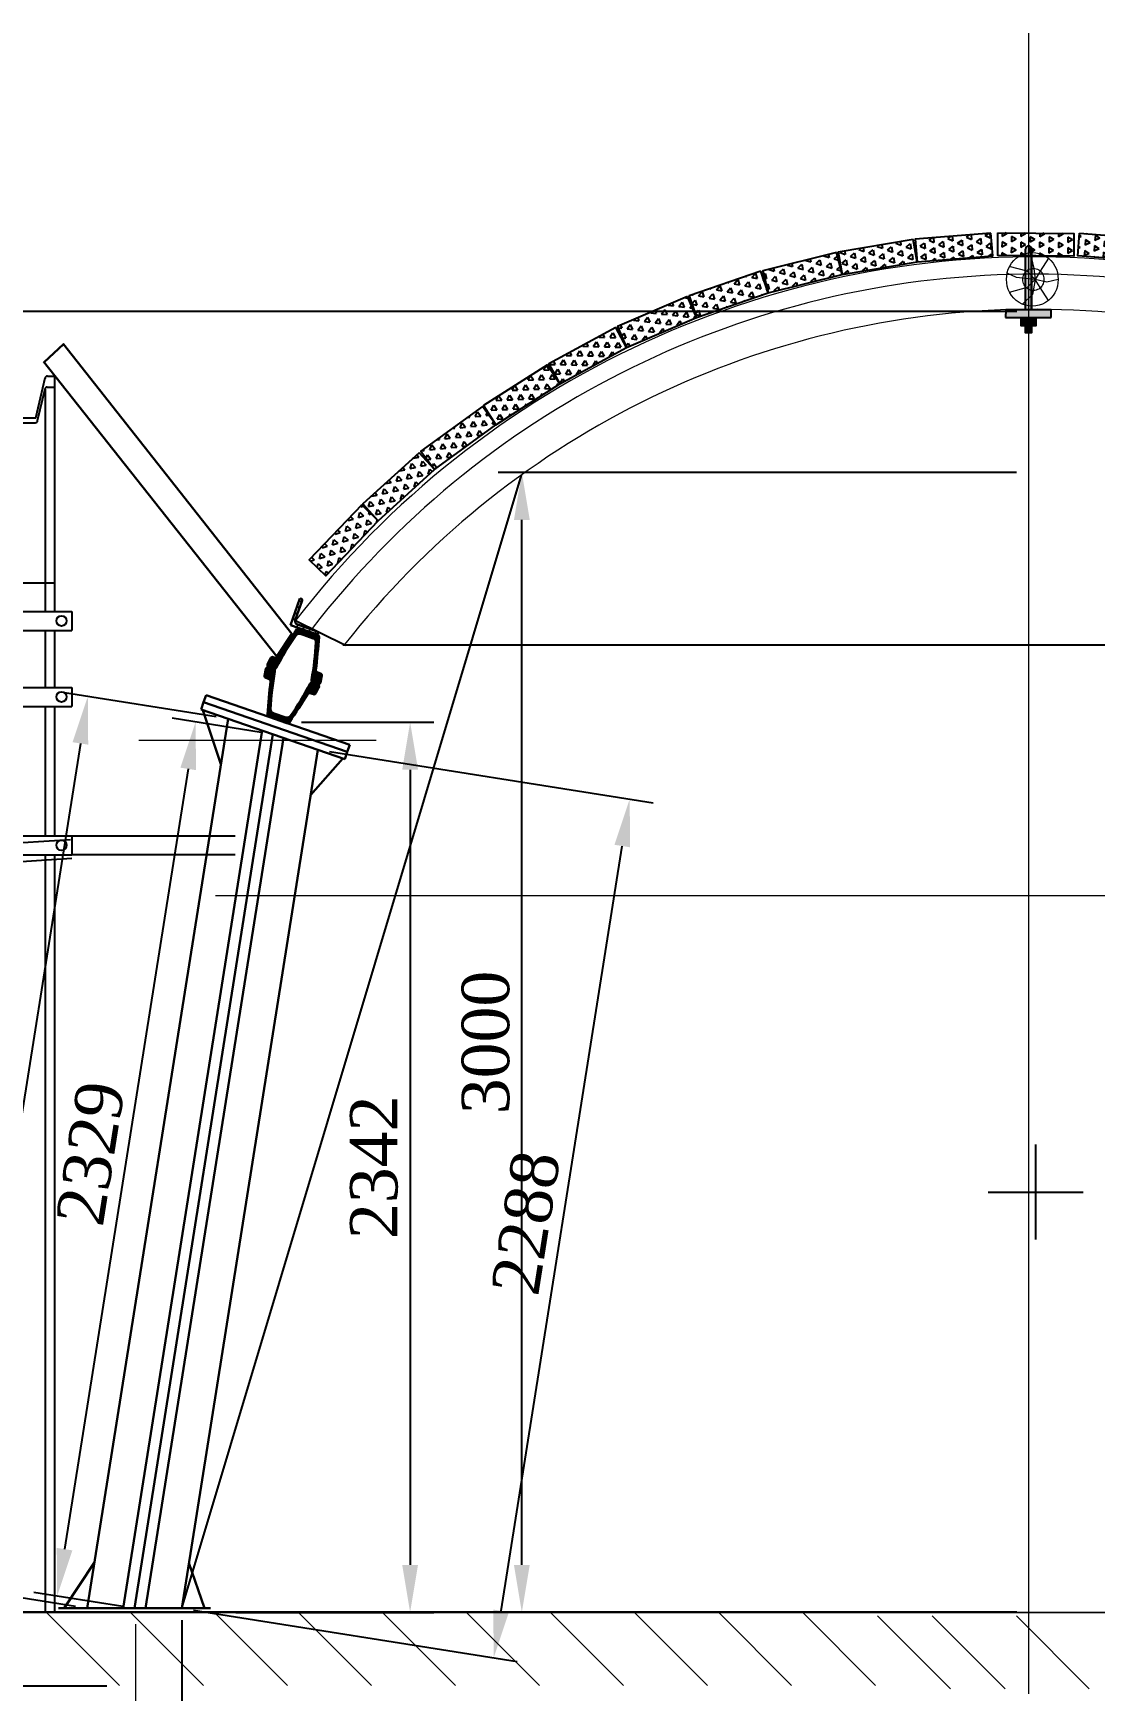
# Model space of a CAD drawing. Header units: millimetres. Extents: x -46762 to 217101, y -107409 to 31524.
# Drawn here: x 114805 to 117599, y 9713 to 14076 of the extents above; entities that cross this region are included whole.
import ezdxf

# ---------------------------------------------------------------- set-up
doc = ezdxf.new("R2010")
doc.units = ezdxf.units.MM
doc.styles.get("Standard").update_dxf_attribs({"font": 'TIMES.TTF'})
doc.dimstyles.new('ISO-25', dxfattribs={"dimscale": 50, "dimtxt": 2.5, "dimasz": 2.5, "dimexe": 1.25, "dimexo": 0.625, "dimtad": 1, "dimdec": 0, "dimtxsty": 'Standard', "dimcen": 2.5, "dimadec": 0, "dimazin": 0, "dimtfac": 1, "dimtdec": 0, "dimtmove": 0, "dimatfit": 3, "dimfxl": 1, "dimarcsym": 0})

# ---------------------------------------------------------------- blocks, each defined once
blk = doc.blocks.new('ск16')
h = blk.add_hatch(color=9)
edge = h.paths.add_edge_path()
edge.add_line((76510.91213818084, 28276.66980265561), (76510.91213818084, 28116.66980265561))
edge.add_line((76510.91213818084, 28116.66980265561), (76494.91213818084, 28116.66980265561))
edge.add_line((76494.91213818084, 28116.66980265561), (76494.91213818084, 28276.66980265561))
edge.add_arc((76502.91213818084, 28276.66980265561), 8, 0, 180, ccw=False)
for points in [[(76562.91213818084, 28116.66980265561), (76442.91213818084, 28116.66980265561), (76442.91213818084, 28096.66980265561), (76562.91213818084, 28096.66980265561)], [(76521.91213818084, 28096.66980265561), (76521.91213818084, 28074.66980265561), (76483.91213818084, 28074.66980265561), (76483.91213818084, 28096.66980265561)], [(76494.91213818084, 28074.66980265561), (76510.91213818084, 28074.66980265561), (76510.91213818084, 28056.66980265561), (76494.91213818084, 28056.66980265561)]]:
    blk.add_hatch(color=9).paths.add_polyline_path(points)
at = {"color": 7}
for p, q in [((76494.91213818084, 28116.66980265561), (76494.91213818084, 28276.66980265561)), ((76510.91213818084, 28116.66980265561), (76510.91213818084, 28276.66980265561)), ((76442.91213818084, 28116.66980265561), (76442.91213818084, 28096.66980265561)), ((76562.91213818084, 28116.66980265561), (76442.91213818084, 28116.66980265561)), ((76442.91213818084, 28096.66980265561), (76562.91213818084, 28096.66980265561)), ((76562.91213818084, 28096.66980265561), (76562.91213818084, 28116.66980265561)), ((76494.91213818084, 28074.66980265561), (76494.91213818084, 28056.66980265561)), ((76510.91213818084, 28074.66980265561), (76510.91213818084, 28056.66980265561))]:
    blk.add_line(p, q, dxfattribs=at)
for points in [[(76510.91213818084, 28276.66980265561), (76510.91213818084, 28116.66980265561), (76494.91213818084, 28116.66980265561), (76494.91213818084, 28276.66980265561)], [(76502.91213818084, 28096.66980265561), (76521.91213818084, 28096.66980265561), (76521.91213818084, 28074.66980265561), (76483.91213818084, 28074.66980265561), (76483.91213818084, 28096.66980265561), (76521.91213818084, 28096.66980265561)], [(76521.91213818084, 28096.66980265561), (76521.91213818084, 28074.66980265561), (76483.91213818084, 28074.66980265561), (76483.91213818084, 28096.66980265561), (76521.91213818084, 28096.66980265561)], [(76494.91213818084, 28074.66980265561), (76510.91213818084, 28074.66980265561), (76510.91213818084, 28056.66980265561), (76494.91213818084, 28056.66980265561), (76494.91213818084, 28074.66980265561)]]:
    blk.add_lwpolyline(points, dxfattribs=at)
blk.add_arc((76502.91213818084, 28276.66980265561), 8, 0, 180, dxfattribs=at)
blk = doc.blocks.new('затягон')
h = blk.add_hatch()
h.set_pattern_fill('TRIANG', scale=3, style=0)
h.set_pattern_definition([(59.99999999999999, (0, 0), (-14.28749487907025, 24.74667295657017), [14.2875, -14.2875]), (120, (0, 0), (-28.57499487907025, 2.956570175349782e-06), [14.2875, -14.2875]), (0, (-7.143750000000001, 12.37335), (14.2875, 24.74667), [14.2875, -14.2875])])
h.paths.add_polyline_path([(77132.18952894583, 10756.23562590411), (77132.18952894583, 10556.23562590411), (77192.18952894583, 10556.23562590411), (77192.18952894583, 10756.23562590411)])
at = {"color": 7}
blk.add_lwpolyline([(77132.18952894583, 10756.23562590411), (77132.18952894583, 10556.23562590411), (77192.18952894583, 10556.23562590411), (77192.18952894583, 10756.23562590411), (77132.18952894583, 10756.23562590411)], dxfattribs=at)
blk = doc.blocks.new('*D78')
at = {"color": 0, "lineweight": -2}
for p, q in [((115511.5978880743, 12262.45519977066), (115859.8792699451, 12262.45519977066)), ((115797.3792699451, 12137.45519977066), (115797.3792699451, 10044.96423283793)), ((115338.32967035, 9919.964232837927), (115859.8792699451, 9919.964232837927))]:
    blk.add_line(p, q, dxfattribs=at)
at = {"color": 0}
for points in [[(115776.5459366118, 12137.45519977066), (115818.2126032784, 12137.45519977066), (115797.3792699451, 12262.45519977066)], [(115776.5459366118, 10044.96423283793), (115818.2126032784, 10044.96423283793), (115797.3792699451, 9919.964232837927)]]:
    blk.add_solid(points, dxfattribs=at)
at = {"layer": 'Defpoints', "color": 0}
for p in [(115480.3478880743, 12262.45519977066), (115307.07967035, 9919.964232837927), (115797.3792699451, 9919.964232837927)]:
    blk.add_point(p, dxfattribs=at)
at = {"color": 0, "insert": (115702.5477991448, 11091.20971630431), "char_height": 125, "attachment_point": 5, "rotation": 90}
blk.add_mtext('2342', dxfattribs=at)
blk = doc.blocks.new('*D79')
at = {"color": 0, "lineweight": -2}
for p, q in [((117393.5298503283, 13343.26857184072), (114101.8998311087, 13343.26857184072)), ((114164.3998311087, 13218.26857184072), (114164.3998311087, 10045.59639874494)), ((117393.5298503283, 9920.596398744936), (114101.8998311087, 9920.596398744936))]:
    blk.add_line(p, q, dxfattribs=at)
at = {"color": 0}
for points in [[(114143.5664977754, 13218.26857184072), (114185.2331644421, 13218.26857184072), (114164.3998311087, 13343.26857184072)], [(114143.5664977754, 10045.59639874494), (114185.2331644421, 10045.59639874494), (114164.3998311087, 9920.596398744936)]]:
    blk.add_solid(points, dxfattribs=at)
at = {"layer": 'Defpoints', "color": 0}
for p in [(117424.7798503283, 13343.26857184072), (114164.3998311087, 9920.596398744936), (117424.7798503283, 9920.596398744936)]:
    blk.add_point(p, dxfattribs=at)
at = {"color": 0, "insert": (114069.5683603085, 11631.93248529284), "char_height": 125, "attachment_point": 5, "rotation": 90}
blk.add_mtext('3300', dxfattribs=at)
blk = doc.blocks.new('*D80')
at = {"color": 0, "lineweight": -2}
for p, q in [((113903.3825605979, 10045.45903231725), (113903.3825605979, 10476.01959468206)), ((114999.2770313537, 9920.459032317245), (113840.8825605979, 9920.459032317245)), ((113903.3825605979, 9725.812406228331), (113903.3825605979, 9920.459032317245)), ((114999.2770313537, 9725.812406228331), (113840.8825605979, 9725.812406228331)), ((113903.3825605979, 9600.812406228331), (113903.3825605979, 9475.812406228331))]:
    blk.add_line(p, q, dxfattribs=at)
at = {"color": 0}
for points in [[(113882.5492272646, 10045.45903231725), (113924.2158939312, 10045.45903231725), (113903.3825605979, 9920.459032317245)], [(113882.5492272646, 9600.812406228331), (113924.2158939312, 9600.812406228331), (113903.3825605979, 9725.812406228331)]]:
    blk.add_solid(points, dxfattribs=at)
at = {"layer": 'Defpoints', "color": 0}
for p in [(113903.3825605979, 9920.459032317245), (115030.5270313537, 9920.459032317245), (115030.5270313537, 9725.812406228331)]:
    blk.add_point(p, dxfattribs=at)
at = {"color": 0, "insert": (113808.3708446642, 10323.23931349967), "char_height": 125, "attachment_point": 5, "rotation": 90}
blk.add_mtext('195', dxfattribs=at)
blk = doc.blocks.new('Уголок 100')
at = {"lineweight": 15}
h = blk.add_hatch(dxfattribs=at)
h.set_pattern_fill('ANSI31', color=256, scale=5, style=0)
h.set_pattern_definition([(45, (31401.6934149545, 1330.280508283467), (-11.22532015133644, 11.22532015133644), [])])
h.paths.add_polyline_path([(0, -100), (6.000000000003638, -100, 0.4142135623731096), (10.00000000000364, -95.9999999999998), (10, -22.00000000000045, -0.4142135623731127), (22.00000000000004, -9.999999999999773), (95.99999999999636, -10, 0.4142135623725623), (99.99999999999636, -6.000000000007276), (100, 0), (0, 0)])
at = {"lineweight": 30}
for p, q in [((0, -100), (0, 0)), ((0, 0), (100, 0)), ((10.00000000000364, -96), (10, -22.00000000000045)), ((22, -9.999999999999773), (95.99999999999636, -10))]:
    blk.add_line(p, q, dxfattribs=at)
for points in [[(100, 0), (99.99999999999636, -6.000000000007276)], [(0, -100), (6.000000000003638, -100)]]:
    blk.add_lwpolyline(points, dxfattribs=at)
for centre, radius, start, end in [((22, -22.00000000000045), 12, 90, 180), ((95.99999999999636, -6.000000000008413), 4, 270, 359.9999999999609), ((6.000000000003638, -96), 4, 270, 0)]:
    blk.add_arc(centre, radius, start, end, dxfattribs=at)
blk = doc.blocks.new('11122')
for p, q in [((114545.8681064126, 18362.47513468355), (114545.8681064126, 18333.47513468355)), ((114545.8681064126, 18362.47513468355), (114564.8681064126, 18362.47513468355)), ((114545.8681064126, 18362.47513468355), (114545.8681064126, 18001.53842683796)), ((114545.8681064126, 18333.47513468355), (114565.8681064126, 18333.47513468355)), ((114595.3181064126, 18252.47513468356), (114570.7108815727, 18357.83967798765)), ((114570.8681064126, 18357.16646418291), (114570.8681064126, 18356.47513468356)), ((114570.8681064126, 18328.47513468356), (114570.8681064126, 18001.53842683797)), ((114590.8681064126, 18245.47513468357), (114570.8681064126, 18328.47513468356)), ((114645.9181064126, 18252.47513468356), (114670.5253312525, 18357.83967798765)), ((114650.3681064126, 18245.47513468357), (114670.3681064126, 18328.47513468356)), ((114670.3681064126, 18357.16646418322), (114670.3681064126, 18356.47513468356)), ((114670.3681064126, 18328.47513468356), (114670.3681064126, 18001.53842683797)), ((114675.3681064126, 18333.47513468355), (114695.3681064126, 18333.47513468355)), ((114676.3681064126, 18362.47513468355), (114695.3681064126, 18362.47513468355)), ((114695.3681064126, 18362.47513468355), (114695.3681064126, 18333.47513468355)), ((114695.3681064126, 18362.47513468355), (114695.3681064126, 18001.53842683796)), ((114595.3181064126, 18252.47513468356), (114645.9181064126, 18252.47513468356)), ((114596.8681064126, 18239.47513468355), (114644.3681064126, 18239.47513468355)), ((114545.8681064126, 18001.53842683796), (114545.8681064126, 17743.12318835683)), ((114570.8681064126, 18001.53842683797), (114570.8681064126, 17743.12318835683)), ((114670.3681064126, 18001.53842683797), (114670.3681064126, 17743.12318835683)), ((114695.3681064126, 18001.53842683796), (114695.3681064126, 17743.12318835683)), ((114545.8681064126, 17818.12318835683), (114695.3681064126, 17818.12318835683)), ((114545.8681064126, 17743.12318835683), (114500.3681064126, 17743.12318835683)), ((114500.3681064126, 17743.12318835683), (114500.3681064126, 17693.12318835684)), ((114545.8681064126, 17743.12318835683), (114695.3681064126, 17743.12318835683)), ((114695.3681064126, 17743.12318835683), (114740.8681064126, 17743.12318835683)), ((114740.8681064126, 17743.12318835683), (114740.8681064126, 17693.12318835683)), ((114500.3681064126, 17693.12318835683), (114740.8681064126, 17693.12318835683)), ((114545.8681064126, 17693.12318835684), (114545.8681064126, 17543.12318835683)), ((114545.8681064126, 17693.12318835683), (114545.8681064126, 17543.12318835683)), ((114570.8681064126, 17693.12318835683), (114570.8681064126, 17543.12318835684)), ((114570.8681064126, 17693.12318835683), (114570.8681064126, 17543.12318835683)), ((114670.3681064126, 17693.12318835683), (114670.3681064126, 17543.12318835684)), ((114670.3681064126, 17693.12318835683), (114670.3681064126, 17543.12318835683)), ((114695.3681064126, 17693.12318835684), (114695.3681064126, 17543.12318835683)), ((114695.3681064126, 17693.12318835683), (114695.3681064126, 17543.12318835683)), ((114500.3681064126, 17543.12318835683), (114740.8681064126, 17543.12318835683)), ((114500.3681064126, 17543.12318835683), (114500.3681064126, 17493.12318835683)), ((114740.8681064126, 17543.12318835684), (114740.8681064126, 17493.12318835683)), ((114500.3681064126, 17493.12318835683), (114740.8681064126, 17493.12318835683)), ((114545.8681064126, 17493.12318835683), (114545.8681064126, 17201.53842683797)), ((114570.8681064126, 17493.12318835683), (114570.8681064126, 17201.53842683795)), ((114670.3681064126, 17493.12318835683), (114670.3681064126, 17201.53842683795)), ((114695.3681064126, 17493.12318835683), (114695.3681064126, 17201.53842683797)), ((114545.8681064126, 17201.53842683797), (114545.8681064126, 17152.67998761581)), ((114570.8681064126, 17201.53842683795), (114570.8681064126, 17152.67998761581)), ((114670.3681064126, 17201.53842683795), (114670.3681064126, 17152.67998761581)), ((114695.3681064126, 17201.53842683797), (114695.3681064126, 17152.67998761581)), ((114500.3681064126, 17152.67998761581), (114500.3681064126, 17102.67998761582)), ((114545.8681064126, 17152.67998761581), (114500.3681064126, 17152.67998761581)), ((114545.8681064126, 17152.67998761581), (114695.3681064126, 17152.67998761581)), ((114695.3681064126, 17152.67998761581), (114740.8681064126, 17152.67998761581)), ((114740.8681064126, 17152.67998761581), (114740.8681064126, 17102.67998761581)), ((114740.8681064126, 17152.67998761581), (115170.3681064126, 17152.67998761581)), ((114500.3681064126, 17102.67998761581), (114740.8681064126, 17102.67998761581)), ((114545.8681064126, 17102.67998761581), (114545.8681064126, 15109.64287879228)), ((114570.8681064126, 17102.67998761581), (114570.8681064126, 15109.64287879228)), ((114670.3681064126, 17102.67998761581), (114670.3681064126, 15109.64287879228)), ((114695.3681064126, 17102.67998761581), (114695.3681064126, 15109.64287879228)), ((115170.3681064126, 17102.67998761581), (114740.8681064126, 17102.67998761581)), ((114545.8681064126, 15109.64287879228), (114695.3681064126, 15109.64287879228))]:
    blk.add_line(p, q)
for centre in [(114527.8681064126, 17718.12318835683), (114713.3681064126, 17718.12318835683), (114527.8681064126, 17518.12318835682), (114713.3681064126, 17518.12318835683), (114527.8681064126, 17127.67998761581), (114713.3681064126, 17127.67998761581)]:
    blk.add_circle(centre, 13.5)
for centre, radius, start, end in [((114564.8681064126, 18356.47513468356), 6, 0, 90), ((114565.8681064126, 18328.47513468356), 5, 0, 90), ((114676.3681064126, 18356.47513468356), 6, 90, 180), ((114675.3681064126, 18328.47513468356), 5, 90, 180), ((114596.8681064126, 18245.47513468357), 6, 180, 270), ((114644.3681064126, 18245.47513468357), 6, 270, 0)]:
    blk.add_arc(centre, radius, start, end)
blk = doc.blocks.new('*D92')
at = {"color": 0, "lineweight": -2}
for p, q in [((114723.2841498253, 9885.758834593624), (114934.2966232662, 9041.916422013826)), ((108970.0809427414, 7614.920343759884), (114797.8685804999, 9072.225482490318)), ((108652.9643952596, 8367.80575841256), (108863.9768687004, 7523.963345832766))]:
    blk.add_line(p, q, dxfattribs=at)
at = {"color": 0}
for points in [[(114792.8145857124, 9092.43649222425), (114802.9225752875, 9052.014472756382), (114919.1346389035, 9102.54945121563)], [(108965.0269479538, 7635.131353493816), (108975.1349375289, 7594.709334025949), (108848.8148843378, 7584.596375034569)]]:
    blk.add_solid(points, dxfattribs=at)
at = {"layer": 'Defpoints', "color": 0}
for p in [(114715.703157644, 9916.075349194525), (114919.1346389035, 9102.54945121563), (108645.3834030783, 8398.122273013461)]:
    blk.add_point(p, dxfattribs=at)
at = {"color": 0, "insert": (111856.0611876696, 8455.19976248833), "char_height": 125, "attachment_point": 5, "rotation": 14.039558172193116}
blk.add_mtext('АП-11,2 (10 м)', dxfattribs=at)
blk = doc.blocks.new('*D111')
at = {"color": 0, "lineweight": -2}
for p, q in [((115196.4111155468, 9899.346068104936), (115196.4111155468, 9356.215354301094)), ((119809.7404695947, 9888.469746548304), (119809.7404695947, 9356.215354301094)), ((115321.4111155468, 9418.715354301094), (119684.7404695947, 9418.715354301094))]:
    blk.add_line(p, q, dxfattribs=at)
at = {"color": 0}
for points in [[(115321.4111155468, 9439.548687634428), (115321.4111155468, 9397.88202096776), (115196.4111155468, 9418.715354301094)], [(119684.7404695947, 9439.548687634428), (119684.7404695947, 9397.88202096776), (119809.7404695947, 9418.715354301094)]]:
    blk.add_solid(points, dxfattribs=at)
at = {"layer": 'Defpoints', "color": 0}
for p in [(115196.4111155468, 9930.596068104936), (119809.7404695947, 9919.719746548304), (119809.7404695947, 9418.715354301094)]:
    blk.add_point(p, dxfattribs=at)
at = {"color": 0, "insert": (117503.0757925707, 9513.546825101383), "char_height": 125, "attachment_point": 5}
blk.add_mtext('4613', dxfattribs=at)
blk = doc.blocks.new('*D112')
at = {"color": 0, "lineweight": -2}
for p, q in [((117393.0227083894, 12919.7197465483), (116028.8527070656, 12919.7197465483)), ((116091.3527070656, 10044.7197465483), (116091.3527070656, 12794.7197465483)), ((117393.0227083894, 9919.719746548304), (116028.8527070656, 9919.719746548304))]:
    blk.add_line(p, q, dxfattribs=at)
at = {"color": 0}
for points in [[(116070.5193737323, 12794.7197465483), (116112.1860403989, 12794.7197465483), (116091.3527070656, 12919.7197465483)], [(116070.5193737323, 10044.7197465483), (116112.1860403989, 10044.7197465483), (116091.3527070656, 9919.719746548304)]]:
    blk.add_solid(points, dxfattribs=at)
at = {"layer": 'Defpoints', "color": 0}
for p in [(116091.3527070656, 12919.7197465483), (117424.2727083894, 12919.7197465483), (117424.2727083894, 9919.719746548304)]:
    blk.add_point(p, dxfattribs=at)
at = {"color": 0, "insert": (115996.5212362653, 11419.71974654832), "char_height": 125, "attachment_point": 5, "rotation": 90}
blk.add_mtext('3000', dxfattribs=at)
blk = doc.blocks.new('*D115')
at = {"color": 0, "lineweight": -2}
for p, q in [((115405.3432531902, 12235.77757803251), (115171.1621433074, 12272.86822205584)), ((115213.3383564646, 12139.63002541644), (114888.1163639658, 10086.25917767016)), ((115041.0126444313, 9935.484645137447), (114806.8315345486, 9972.57528916078))]:
    blk.add_line(p, q, dxfattribs=at)
at = {"color": 0}
for points in [[(115192.7615160356, 12142.88907677144), (115233.9151968937, 12136.37097406144), (115232.8926645946, 12263.09106799083)], [(114867.5395235367, 10089.51822902517), (114908.6932043948, 10083.00012631516), (114868.5620558358, 9962.79813509577)]]:
    blk.add_solid(points, dxfattribs=at)
at = {"layer": 'Defpoints', "color": 0}
for p in [(115436.2085138338, 12230.889001), (114868.5620558358, 9962.79813509577), (115071.8779050749, 9930.596068104944)]:
    blk.add_point(p, dxfattribs=at)
at = {"color": 0, "insert": (114956.8853961676, 11127.80770849793), "char_height": 125, "attachment_point": 5, "rotation": 81.00000000000489}
blk.add_mtext('2329', dxfattribs=at)
blk = doc.blocks.new('*D116')
at = {"color": 0, "lineweight": -2}
for p, q in [((115287.2671574477, 12276.54619593644), (114887.4760902675, 12339.86688035847)), ((114929.6523034247, 12206.62868371907), (114597.9731961964, 10112.48921806887)), ((114916.4794339594, 9935.484645137443), (114516.6883667792, 9998.80532955948))]:
    blk.add_line(p, q, dxfattribs=at)
at = {"color": 0}
for points in [[(114909.0754629956, 12209.88773507408), (114950.2291438538, 12203.36963236407), (114949.2066115547, 12330.08972629347)], [(114577.3963557674, 10115.74826942387), (114618.5500366255, 10109.23016671387), (114578.4188880664, 9989.028175494474)]]:
    blk.add_solid(points, dxfattribs=at)
at = {"layer": 'Defpoints', "color": 0}
for p in [(115318.1324180913, 12271.65761890393), (114578.4188880664, 9989.028175494474), (114947.344694603, 9930.59606810494)]:
    blk.add_point(p, dxfattribs=at)
at = {"color": 0, "insert": (114669.9707857629, 11174.42205784859), "char_height": 125, "attachment_point": 5, "rotation": 81.00000000000718}
blk.add_mtext('2370', dxfattribs=at)
blk = doc.blocks.new('*D117')
at = {"color": 0, "lineweight": -2}
for p, q in [((115585.1498702201, 12185.23180606346), (116436.8939612945, 12050.32879489881)), ((116036.8442541076, 9924.042676547197), (116355.6091318773, 11936.64490638944)), ((115227.2763761904, 9925.70749107243), (116079.0204672647, 9790.804479907787))]:
    blk.add_line(p, q, dxfattribs=at)
at = {"color": 0}
for points in [[(116335.0322914482, 11939.90395774445), (116376.1859723063, 11933.38585503444), (116375.1634400073, 12060.10594896383)], [(116016.2674136785, 9927.301727902202), (116057.4210945366, 9920.78362519219), (116017.2899459775, 9800.581633972808)]]:
    blk.add_solid(points, dxfattribs=at)
at = {"layer": 'Defpoints', "color": 0}
for p in [(115554.2846095765, 12190.12038309597), (116375.1634400073, 12060.10594896383), (115196.4111155468, 9930.59606810494)]:
    blk.add_point(p, dxfattribs=at)
at = {"color": 0, "insert": (116102.5627549615, 10945.17870187195), "char_height": 125, "attachment_point": 5, "rotation": 80.99999999999339}
blk.add_mtext('2288', dxfattribs=at)

msp = doc.modelspace()

# ---------------------------------------------------------------- linework, layer by layer
at = {"color": 7, "lineweight": 9}
for p, q in [((117424.2727083894, 14075.8935208182), (117424.2727083894, 9705.414938144771)), ((119692.699630047, 11805.5593243046), (115285.3625254486, 11805.5593243046))]:
    msp.add_line(p, q, dxfattribs=at)
at = {"color": 7, "linetype": 'ByBlock', "lineweight": 9}
for p, q in [((117428.6909205339, 13497.94652050425), (117438.9293063907, 13456.85403875491)), ((117476.8090733806, 13483.65831576606), (117455.3292196006, 13449.29054971811)), ((117392.7884114651, 13432.64747275802), (117368.4238110949, 13444.59300256745)), ((117420.9614535526, 13449.29054971811), (117373.7057752367, 13462.1784619861)), ((117442.4413073326, 13427.81069593813), (117420.9614535526, 13449.29054971811)), ((117438.9293063907, 13456.85403875491), (117442.4362078757, 13427.81579539501)), ((117455.3292196006, 13449.29054971811), (117442.4413073326, 13427.81069593813)), ((117420.9643566998, 13406.33813831724), (117373.7104209998, 13393.44383815846)), ((117442.4443673377, 13427.81579594653), (117392.7884114651, 13432.64747275802)), ((117442.4413066432, 13427.82089554123), (117420.9643566998, 13406.33813831724)), ((117442.4362078757, 13427.81579539501), (117435.1750152459, 13387.9073701617)), ((117455.3321224337, 13406.34278414167), (117442.4413066432, 13427.82089554123)), ((117472.7174443139, 13420.55554579697), (117442.4443673377, 13427.81579594653)), ((117476.8166218418, 13371.977922048), (117455.3321224337, 13406.34278414167)), ((117502.3518785533, 13427.81984508634), (117472.7174443139, 13420.55554579697)), ((117435.1750152459, 13387.9073701617), (117408.9592397311, 13362.48928775866)), ((120432.8217195947, 9919.719746548304), (114721.7120351136, 9919.719746548304)), ((114775.2439695947, 9919.719746548304), (120108.8194695947, 9919.719746548304)), ((115032.2133931495, 9727.81072154874), (114840.3043681493, 9919.719746548304)), ((115120.8251956119, 9919.719746548304), (114971.2856956119, 9919.719746548304)), ((115253.3447554985, 9727.81072154874), (115061.4357304983, 9919.719746548304)), ((117442.0317195947, 9919.719746548304), (115074.3229695947, 9919.719746548304)), ((115474.4761178476, 9727.81072154874), (115282.5670928473, 9919.719746548304)), ((115695.6074801966, 9727.81072154874), (115503.6984551963, 9919.719746548304)), ((115916.7388425456, 9727.81072154874), (115724.8298175453, 9919.719746548304)), ((116137.8702048946, 9727.81072154874), (115945.9611798943, 9919.719746548304)), ((116359.0015672436, 9727.81072154874), (116167.0925422433, 9919.719746548304)), ((116580.1329295926, 9727.81072154874), (116388.2239045923, 9919.719746548304)), ((116801.2642919416, 9727.81072154874), (116609.3552669413, 9919.719746548304)), ((117022.3956542906, 9727.81072154874), (116830.4866292903, 9919.719746548304)), ((117218.9410625064, 9718.762532698667), (117027.0320375061, 9910.671557698239)), ((117363.4574948692, 9718.762532698667), (117171.5484698689, 9910.671557698239)), ((117584.5888572182, 9718.762532698667), (117392.6798322179, 9910.671557698239)), ((117442.0317195947, 9919.719746548304), (119809.7404695947, 9919.719746548304)), ((115074.3229695947, 9888.565684048299), (115074.3229695947, 9365.086625824057))]:
    msp.add_line(p, q, dxfattribs=at)
at = {"color": 7}
for p, q in [((115196.4111155468, 9930.596068104938), (116090.2312068063, 12912.99074499237)), ((115495.6749917638, 12530.24883690068), (115627.068251031, 12465.43559742856)), ((115620.6798671929, 12466.3530522818), (120542.8362466632, 12466.3530522818)), ((115471.9733090728, 12260.85751169612), (115449.5259600012, 12268.60799998507)), ((117443.4772886732, 10901.08222741073), (117443.4772886732, 11151.08222741073)), ((117318.4772886732, 11026.08222741073), (117568.4772886732, 11026.08222741073))]:
    msp.add_line(p, q, dxfattribs=at)
at = {"color": 7, "lineweight": 0}
for p, q in [((115473.2537669614, 12467.57961455103), (115488.874819894, 12478.90879681243)), ((115475.5967771763, 12471.23993811249), (115491.5412281302, 12482.80366507084)), ((115477.9613698782, 12474.91591439157), (115494.2821361441, 12486.75256435811)), ((115480.3479194312, 12478.60781489603), (115497.1018152276, 12490.75859243221)), ((115482.7568114893, 12482.31591932178), (115515.6754150278, 12506.19016524406)), ((115485.1884434807, 12486.04051590396), (115513.8435536441, 12506.82265953806)), ((115487.6432251188, 12489.78190178767), (115512.0116922603, 12507.45515383206)), ((115490.1215789428, 12493.54038341971), (115510.1798308765, 12508.08764812603)), ((115492.6239408881, 12497.31627696269), (115508.3479694927, 12508.72014242002)), ((115495.1507608909, 12501.10990873322), (115506.516108109, 12509.35263671402)), ((115497.702503528, 12504.92161566594), (115504.4355738615, 12509.80478079671)), ((115502.9948371276, 12495.0325117041), (115517.5072764116, 12505.55767095009)), ((115506.1258774219, 12495.34224804795), (115519.3391377954, 12504.92517665613)), ((115508.31116285, 12494.96607485031), (115521.1709991791, 12504.2926823621)), ((115510.1558182082, 12494.34285939743), (115523.0028605629, 12503.66018806813)), ((115511.987679592, 12493.71036510349), (115524.8347219466, 12503.02769377413)), ((115513.8195409758, 12493.07787080949), (115526.6665833304, 12502.39519948017)), ((115515.6514023596, 12492.4453765155), (115528.4984447142, 12501.7627051862)), ((115517.4832637433, 12491.81288222153), (115530.3303060979, 12501.1302108922)), ((115519.3151251271, 12491.18038792753), (115532.1621674817, 12500.49771659823)), ((115521.1469865109, 12490.54789363353), (115533.9940288655, 12499.86522230424)), ((115522.9788478946, 12489.91539933956), (115535.8258902492, 12499.23272801027)), ((115524.8107092783, 12489.28290504557), (115537.657751633, 12498.60023371627)), ((115526.6425706621, 12488.65041075157), (115539.4896130168, 12497.96773942227)), ((115528.4744320459, 12488.01791645763), (115541.3214744005, 12497.3352451283)), ((115530.3062934296, 12487.3854221636), (115543.1533357843, 12496.70275083434)), ((115532.1381548134, 12486.75292786964), (115544.985197168, 12496.07025654031)), ((115533.9700161971, 12486.12043357564), (115546.8170585518, 12495.43776224634)), ((115535.8018775809, 12485.48793928167), (115548.6489199356, 12494.80526795234)), ((115537.6337389648, 12484.8554449877), (115550.4807813194, 12494.17277365841)), ((115539.4656003484, 12484.22295069368), (115552.3126427031, 12493.54027936441)), ((115541.2974617323, 12483.59045639974), (115554.1253186516, 12492.8938708167)), ((115543.1107073798, 12482.9444610268), (115555.5811617935, 12491.9886689649)), ((115544.6806234933, 12482.1219906971), (115556.6553840818, 12490.80669625629)), ((115545.9948849145, 12481.11410657892), (115557.383117697, 12489.37343233529)), ((115547.0898264095, 12479.94716049296), (115557.7122473483, 12487.65108054191)), ((115547.9787858366, 12478.63082573271), (115557.603175058, 12485.61092240831)), ((115548.6583484159, 12477.16262572592), (115557.4502710972, 12483.5389753174)), ((115549.1068436028, 12475.52684389144), (115557.2950262493, 12481.4653304961)), ((115549.1851936987, 12471.66156064677), (115556.9774885563, 12477.31292928737)), ((115549.2732342263, 12473.68646547622), (115557.1374341894, 12479.38998335727)), ((115421.9961637362, 12410.79445951382), (115465.5917746825, 12442.4122143693)), ((115422.7320861554, 12409.36713453009), (115463.5461720416, 12438.96758591019)), ((115423.814359368, 12408.19100076134), (115461.5440765883, 12435.55451107679)), ((115428.3982661184, 12427.20391000934), (115437.4363075336, 12433.75875742715)), ((115430.0452628255, 12430.35944916738), (115435.424566956, 12434.26079417895)), ((115453.0811533145, 12435.29992867252), (115467.6825540042, 12445.88960725557)), ((115455.2451142628, 12438.83039659732), (115469.8202933813, 12449.40105796299)), ((115457.4277279663, 12442.37439244903), (115472.0069012953, 12452.94795061941)), ((115459.6292852627, 12445.93212715809), (115474.2444240271, 12456.53176929178)), ((115461.8500848932, 12449.50381738671), (115476.5350600567, 12460.15410842976)), ((115464.0904338069, 12453.08968574998), (115478.8811764615, 12463.81668475822)), ((115466.3506474811, 12456.68996104821), (115481.2853276613, 12467.52135087234)), ((115468.6310502586, 12460.30487851117), (115483.7502769352, 12471.27011084279)), ((115470.9319757011, 12463.93468005477), (115486.2790212299, 12475.06513820765)), ((115545.7071296213, 12427.95697108176), (115553.0632848152, 12433.29202905093)), ((115545.936971422, 12430.08471740819), (115553.274192859, 12435.40604365364)), ((115545.936971422, 12430.08471740818), (115553.274192859, 12435.40604365365)), ((115546.1600830231, 12432.20758265141), (115553.4826047625, 12437.5182479284)), ((115546.3765165883, 12434.3256046433), (115553.6885277259, 12439.62864709716)), ((115546.5863234467, 12436.43882061032), (115553.8919689061, 12441.73724635051)), ((115546.7895541112, 12438.54726718694), (115554.0929354172, 12443.84405084793)), ((115546.986258296, 12440.65098042847), (115554.2914343306, 12445.94906571791)), ((115547.1764849339, 12442.7499958235), (115554.4874726755, 12448.05229605851)), ((115547.3602821932, 12444.84434830609), (115554.6810574392, 12450.15374693721)), ((115547.6591451712, 12447.02215230147), (115554.8721955675, 12452.25342339142)), ((115547.7692896731, 12449.06308805758), (115555.060893965, 12454.35133042879)), ((115547.8735682522, 12451.09976954801), (115555.2471594955, 12456.44747302718)), ((115547.8735682522, 12451.09976954801), (115555.2471594955, 12456.44747302717)), ((115548.032114949, 12453.17580903807), (115555.430998982, 12458.54185613506)), ((115548.1844621945, 12455.24735237078), (115555.6124192075, 12460.63448467183)), ((115548.3306538969, 12457.31443139037), (115555.7914269152, 12462.72536352788)), ((115548.4707333043, 12459.37707746272), (115555.9680288084, 12464.81449756497)), ((115548.6047430193, 12461.43532148538), (115556.1422315515, 12466.90189161631)), ((115548.7327250115, 12463.48919389681), (115556.3140417698, 12468.98755048698)), ((115548.8547206303, 12465.53872468575), (115556.4834660501, 12471.07147895395)), ((115548.9707706176, 12467.58394340023), (115556.6505109406, 12473.15368176644)), ((115549.0809151196, 12469.62487915635), (115556.8151829518, 12475.23416364614)), ((115416.0365982609, 12393.0160081667), (115420.2859948819, 12378.14914806556)), ((115416.6874125469, 12396.51550331533), (115422.1178562657, 12377.51665377162)), ((115417.3382268329, 12400.01499846399), (115423.9497176495, 12376.88415947759)), ((115418.0366210925, 12403.34803120043), (115425.7815790332, 12376.2516651836)), ((115419.146749497, 12405.24057850395), (115427.6424581303, 12375.51765005668)), ((115420.4720629893, 12406.38028325596), (115435.2724568127, 12354.59990028925)), ((115421.6563751339, 12412.50908089373), (115446.6810881895, 12430.65827585957)), ((115421.9318610403, 12407.04948282823), (115435.7879472742, 12358.57283685702)), ((115421.9504294851, 12414.68339742836), (115444.7637530687, 12431.22878025125)), ((115423.4572759975, 12417.73729253545), (115442.931891685, 12431.86127454522)), ((115423.5092426745, 12407.30730666024), (115436.3182081105, 12362.49409806611)), ((115425.1042727045, 12420.89283169339), (115441.1000303012, 12432.49376883919)), ((115425.2168546458, 12407.10950905282), (115436.8627078205, 12366.3655434155)), ((115425.280235287, 12407.29307518986), (115459.5839227491, 12432.17185443557)), ((115426.7512694115, 12424.04837085143), (115439.2681689174, 12433.12626313315)), ((115427.0432970154, 12406.49597362131), (115437.4209471735, 12370.18891950542)), ((115427.0961345802, 12406.64900437576), (115457.6642400036, 12428.81854949038)), ((115428.8751583991, 12405.86347932734), (115437.9924565209, 12373.96586943955)), ((115428.9279959639, 12406.01651008179), (115455.7836449687, 12425.49359294143)), ((115430.7070197829, 12405.23098503337), (115438.5767933906, 12377.69794124221)), ((115430.7598573477, 12405.38401578776), (115453.9408343119, 12422.19603954554)), ((115432.5388811667, 12404.59849073941), (115439.1735403276, 12381.38659541395)), ((115432.5917187315, 12404.75152149379), (115452.1345783894, 12418.92499750264)), ((115434.3707425505, 12403.96599644541), (115439.7823029501, 12385.03321173155)), ((115434.4235801153, 12404.11902719983), (115450.3637155217, 12415.67962430361)), ((115436.2026039342, 12403.33350215138), (115440.4027081962, 12388.63909538217)), ((115436.2554414991, 12403.48653290586), (115448.6271468288, 12412.45912298475)), ((115438.0364113887, 12402.69419937062), (115441.0344027388, 12392.20548250988)), ((115438.0930351726, 12402.85819596002), (115446.9238315602, 12409.26273874085)), ((115440.0682337449, 12401.3621253322), (115441.6770515485, 12395.73354524228)), ((115440.5138958055, 12402.65287388508), (115445.2527828631, 12406.0897558561)), ((115537.6582063725, 12373.09314847678), (115561.9940173283, 12390.74271659401)), ((115537.837124266, 12371.26185547504), (115563.438168257, 12389.82903495442)), ((115538.0195098818, 12375.31623752199), (115560.1710202459, 12391.38163973029)), ((115538.4290771129, 12377.57432987345), (115558.3391588621, 12392.01413402426)), ((115538.8303531104, 12379.82640900055), (115556.5072974783, 12392.64662831823)), ((115539.2234172927, 12382.07253250159), (115554.6754360946, 12393.27912261223)), ((115539.6083475875, 12384.31275689354), (115552.8435747109, 12393.91161690625)), ((115539.98522047, 12386.5471376402), (115551.2675081484, 12394.72962661741)), ((115540.3541110006, 12388.7757291792), (115550.1714452961, 12395.89575943798)), ((115540.7150928609, 12390.99858494815), (115549.4950374891, 12397.36624744615)), ((115541.0682383887, 12393.21575741015), (115549.3433885961, 12399.21731731426)), ((115541.4136186119, 12395.42729807816), (115549.5950943769, 12401.36092051126)), ((115541.7513032809, 12397.63325753886), (115549.8443391312, 12403.50273884663)), ((115542.0813609008, 12399.83368547554), (115550.0909742916, 12405.64266457178)), ((115542.4038587617, 12402.02863069032), (115550.3350077534, 12407.78070341277)), ((115542.7188629681, 12404.21814112574), (115550.5764473626, 12409.91686105992)), ((115543.0264384685, 12406.40226388556), (115550.8153009166, 12412.0511431682)), ((115543.3266490823, 12408.58104525503), (115551.0515761643, 12414.18355535764)), ((115543.6195575274, 12410.75453072029), (115551.285280807, 12416.31410321352)), ((115543.9052254464, 12412.92276498767), (115551.5164224982, 12418.44279228665)), ((115544.1837134314, 12415.08579200166), (115551.7450088445, 12420.56962809364)), ((115544.4550810492, 12417.24365496309), (115551.9710474058, 12422.69461611736)), ((115544.7193868648, 12419.39639634634), (115552.1945456958, 12424.81776180703)), ((115544.9766884646, 12421.54405791594), (115552.415511182, 12426.93907057862)), ((115545.2270424789, 12423.6866807431), (115552.6339512868, 12429.05854781506)), ((115545.2503173593, 12409.97618735048), (115551.0515761643, 12414.18355535767)), ((115545.4705046035, 12425.82430522129), (115552.849873387, 12431.17619886656)), ((115414.7349696889, 12386.01701786936), (115416.5612044313, 12379.62778691559)), ((115415.3857839749, 12389.51651301804), (115418.4541334981, 12378.7816423595)), ((115427.5030161142, 12347.12338968916), (115432.5243660031, 12329.55578822156)), ((115427.9523916282, 12351.32763478453), (115432.9378342206, 12333.88565791738)), ((115428.4084039821, 12355.50866035517), (115433.3701376233, 12338.14963118431)), ((115428.8709489689, 12359.66683097765), (115433.8204726055, 12342.35051950197)), ((115429.3399251681, 12363.80250147953), (115434.2880927992, 12346.49093409988)), ((115429.8152338425, 12367.91601730163), (115434.7723035068, 12350.57330543375)), ((115525.0239284717, 12346.74743027417), (115527.8332819666, 12336.91867831046)), ((115526.1139958518, 12348.71016270541), (115529.0947233914, 12338.2818446916)), ((115527.2014028537, 12350.68220268599), (115530.5343166629, 12339.02173233002)), ((115528.2861249195, 12352.66363613455), (115532.1163797796, 12339.26317761413)), ((115529.3681370346, 12354.65455056595), (115533.8614006754, 12338.93450183863)), ((115530.4474137167, 12356.65503513262), (115535.6932620591, 12338.3020075446)), ((115531.523929003, 12358.66518066756), (115537.5251234429, 12337.66951325063)), ((115532.5976564376, 12360.68507972859), (115539.3569848267, 12337.03701895664)), ((115533.6685690585, 12362.71482664456), (115541.1888462105, 12336.40452466267)), ((115534.7558668625, 12364.68724866321), (115543.0176982284, 12335.78255888021)), ((115536.0265659154, 12366.01802647846), (115544.7179347246, 12335.61056497325)), ((115537.4463874552, 12366.82708713027), (115546.2652122308, 12335.97371054839)), ((115538.4552930329, 12369.74912955236), (115564.4317676195, 12388.58859039851)), ((115538.9857689319, 12367.21785760711), (115547.6672832916, 12336.84487269629)), ((115539.4256340837, 12368.49181688561), (115564.9976510863, 12387.03794451627)), ((115540.6478354626, 12367.17940443293), (115548.867309751, 12338.42290433457)), ((115540.7573526726, 12367.49659359352), (115564.9683978315, 12385.05567520772)), ((115542.4505641926, 12366.64883310041), (115549.9341495438, 12340.46690037121)), ((115542.5034017573, 12366.8018638548), (115564.5468337961, 12382.78888216346)), ((115544.2824255764, 12366.01633880644), (115551.0009893366, 12342.51089640787)), ((115544.3352631412, 12366.16936956086), (115564.1252697608, 12380.52208911923)), ((115546.1142869601, 12365.38384451248), (115552.0678291294, 12344.55489244448)), ((115546.1671245249, 12365.53687526692), (115563.7037057254, 12378.25529607501)), ((115547.9461483439, 12364.75135021845), (115553.1346689222, 12346.59888848111)), ((115547.9989859086, 12364.90438097292), (115563.2821416901, 12375.98850303078)), ((115549.7780097277, 12364.11885592448), (115554.2015087151, 12348.64288451775)), ((115549.8308472924, 12364.27188667893), (115562.8605776547, 12373.72170998653)), ((115551.6098711114, 12363.48636163051), (115555.2683485078, 12350.68688055447)), ((115551.6627086762, 12363.63939238496), (115562.4390136194, 12371.45491694227)), ((115553.4417324952, 12362.85386733655), (115556.3351883007, 12352.73087659108)), ((115553.4945700599, 12363.00689809099), (115562.0174495841, 12369.18812389805)), ((115555.3616053476, 12361.91345775289), (115557.3917530041, 12354.8108208645)), ((115555.5856754776, 12362.56242075861), (115561.5656195421, 12366.89938040606)), ((115423.3994407299, 12303.71586308945), (115431.6723586302, 12274.77238616309)), ((115423.7760178887, 12308.17479915835), (115433.5042200139, 12274.13989186906)), ((115424.1604541847, 12312.60623939567), (115435.3360813977, 12273.50739757509)), ((115424.5526105232, 12317.01067043575), (115430.24043667, 12297.11134750936)), ((115424.9523519801, 12321.3885643212), (115430.4931337918, 12302.00368797516)), ((115425.3595476288, 12325.74037910991), (115430.7725731205, 12306.8024686523)), ((115425.7740703754, 12330.06655944999), (115431.0773045836, 12311.51276273771)), ((115426.1957968032, 12334.36753712492), (115431.4060074845, 12316.13919079632)), ((115426.6246070249, 12338.64373156995), (115431.7574748576, 12320.68597549502)), ((115427.0603845425, 12342.89555036284), (115432.1306001776, 12325.15698810267)), ((115499.2686061825, 12303.99681829296), (115501.7506335113, 12295.31324357512)), ((115500.4139833444, 12305.76604494865), (115502.8940376408, 12297.0893730453)), ((115501.5571614261, 12307.54296526551), (115504.0366064251, 12298.86842503855)), ((115502.6981238152, 12309.3276373631), (115505.178337478, 12300.6504079037)), ((115503.8368536342, 12311.12012028917), (115506.3192283985, 12302.43533003993)), ((115504.9733337343, 12312.92047403999), (115507.4592767717, 12304.2231998968)), ((115506.1075466896, 12314.72875958142), (115508.5984801678, 12306.01402597495)), ((115507.239474791, 12316.54503887064), (115509.7368361423, 12307.80781682641)), ((115508.3691000394, 12318.36937487843), (115510.874342236, 12309.60458105505)), ((115509.4964041395, 12320.20183161235), (115512.0109959747, 12311.40432731707)), ((115510.6213684931, 12322.04247414008), (115513.1467948692, 12313.20706432128)), ((115511.7439741918, 12323.89136861412), (115514.281736415, 12315.01280082983)), ((115512.86420201, 12325.74858229665), (115515.4158180922, 12316.82154565827)), ((115513.9820323975, 12327.6141835855), (115516.5490373658, 12318.63330767637)), ((115515.097445472, 12329.48824204087), (115517.6813916847, 12320.44809580829)), ((115516.2104210109, 12331.37082841273), (115518.8128784827, 12322.26591903328)), ((115517.3209384438, 12333.26201466912), (115519.9434951772, 12324.08678638597)), ((115518.4289768433, 12335.16187402538), (115521.07323917, 12325.91070695698)), ((115519.5345149173, 12337.07048097424), (115522.2021078464, 12327.73768989322)), ((115520.6375309994, 12338.98791131702), (115523.3300985759, 12329.56774439854)), ((115521.7380030402, 12340.91424219551), (115524.4572087112, 12331.40087973419)), ((115522.8359085975, 12342.84955212522), (115525.5834355887, 12333.23710521927)), ((115523.931224827, 12344.79392102933), (115526.708776528, 12335.07643023121)), ((115421.9746619089, 12285.5948801205), (115424.2604904598, 12277.59772280309)), ((115422.3183215115, 12290.16898093986), (115426.1767744789, 12276.66986904502)), ((115422.6704421678, 12294.71348007418), (115428.0086358626, 12276.03737475102)), ((115423.0308661573, 12299.22892932116), (115429.8404972464, 12275.404880457)), ((115432.2410748656, 12290.11195187287), (115437.1679427815, 12272.87490328109)), ((115434.5139980723, 12287.9363668762), (115438.9998041653, 12272.2424089871)), ((115436.4658443575, 12286.88409563459), (115440.831665549, 12271.60991469313)), ((115438.3020492029, 12286.23640538609), (115442.6635269328, 12270.97742039916)), ((115440.1339105867, 12285.60391109212), (115444.4953883166, 12270.34492610516)), ((115441.9657719705, 12284.97141679815), (115446.3272497003, 12269.71243181114)), ((115443.7976333542, 12284.33892250415), (115448.159111084, 12269.0799375172)), ((115445.629494738, 12283.70642821013), (115449.9909724678, 12268.44744322317)), ((115447.4613561217, 12283.07393391622), (115451.8228338516, 12267.8149489292)), ((115449.2932175055, 12282.44143962219), (115453.6546952354, 12267.18245463523)), ((115451.1250788893, 12281.80894532822), (115455.4865566191, 12266.54996034124)), ((115452.9569402731, 12281.17645103422), (115457.3184180029, 12265.91746604727)), ((115454.7888016568, 12280.5439567402), (115459.1502793867, 12265.28497175324)), ((115456.6206630406, 12279.91146244626), (115460.9821407704, 12264.6524774593)), ((115458.4525244244, 12279.27896815226), (115462.8140021542, 12264.01998316531)), ((115460.2843858081, 12278.64647385829), (115464.645863538, 12263.38748887131)), ((115462.1162471919, 12278.0139795643), (115466.4777249217, 12262.75499457734)), ((115463.9481085756, 12277.38148527027), (115468.3095863055, 12262.12250028334)), ((115465.7799699594, 12276.74899097633), (115470.1414476893, 12261.49000598935)), ((115467.6118313432, 12276.11649668236), (115471.973309073, 12260.85751169541)), ((115469.4436927269, 12275.48400238836), (115473.7986571408, 12260.24780476771)), ((115471.2692342034, 12274.8736188047), (115475.5028630585, 12260.0619235165)), ((115473.0121670676, 12274.55224817772), (115477.0775114633, 12260.32930977391)), ((115474.6683070174, 12274.53452962924), (115478.5345294759, 12261.00823553715)), ((115476.2499894424, 12274.77730679421), (115479.856224333, 12262.16060037878)), ((115477.7617424489, 12275.26473772417), (115481.0291528079, 12263.83343652257)), ((115479.2024067438, 12276.00087830019), (115482.187200748, 12265.55833342874)), ((115480.5646253344, 12277.01146756021), (115483.3444539739, 12267.28601070728)), ((115481.8310714714, 12278.35712454825), (115484.5009103385, 12269.0164758705)), ((115483.0111400769, 12280.00498036341), (115485.6565676819, 12270.74973647394)), ((115484.1856959816, 12281.67212281148), (115486.8114238322, 12272.4858001169)), ((115485.358260448, 12283.34623246857), (115487.9654766046, 12274.22467444289)), ((115486.528820045, 12285.02735632465), (115489.1187238016, 12275.96636713973)), ((115487.6973611431, 12286.71554206317), (115490.2711632131, 12277.7108859402)), ((115488.8638699109, 12288.41083807489), (115491.4227926159, 12279.45823862193)), ((115490.0283323105, 12290.11329347232), (115492.5736097739, 12281.20843300831)), ((115491.1907340936, 12291.82295810462), (115493.7236124378, 12282.96147696853)), ((115492.3510607968, 12293.53988257253), (115494.8727983452, 12284.71737841801)), ((115493.5092977377, 12295.26411824416), (115496.0211652202, 12286.47614531887)), ((115494.6654300099, 12296.99571727055), (115497.1687107737, 12288.23778568001)), ((115495.8194424785, 12298.73473260266), (115498.3154327028, 12290.00230755793)), ((115496.9713197752, 12300.48121800768), (115499.4613286912, 12291.76971905681)), ((115498.1210462932, 12302.23522808687), (115500.6063964088, 12293.54002832888)), ((115083.611824422, 12215.44520224287), (115707.8539766017, 12215.44520224287))]:
    msp.add_line(p, q, dxfattribs=at)
at = {"color": 7, "lineweight": 30}
for p, q in [((115506.1429349627, 12509.48148373695), (115553.6757875144, 12493.06962076406)), ((115508.79621707, 12494.81229445934), (115542.5369407822, 12483.16249638403)), ((115436.7475884039, 12433.99655430613), (115445.777587194, 12430.87872958427)), ((115417.81175189, 12402.56119124393), (115414.4641176284, 12384.56061856084)), ((115422.2589399748, 12415.441358228), (115430.7307002355, 12431.67270290899)), ((115425.6379951668, 12406.98118795506), (115437.7889810086, 12402.78576723197)), ((115425.6908327219, 12407.13421871275), (115437.8418185638, 12402.93879798966)), ((115552.6839756885, 12393.96672231536), (115561.7139744785, 12390.84889759351)), ((115417.7654143781, 12379.01943923526), (115426.795413168, 12375.90161451341)), ((115541.6375702928, 12366.92953883911), (115553.7885561346, 12362.73411811602)), ((115541.6904078479, 12367.08256959679), (115553.8413936898, 12362.8871488737)), ((115557.2204488817, 12354.42697860055), (115548.7486886212, 12338.1956339199)), ((115561.6676369666, 12367.30714558509), (115565.0152712281, 12385.30771826782)), ((115253.9500359987, 12314.97671735816), (115247.4226785955, 12296.0718606983)), ((115260.4773934026, 12333.88157401782), (115253.9500359993, 12314.97671735795)), ((115631.9457147009, 12184.13271629225), (115253.9500359987, 12314.97671735816)), ((115638.4730721048, 12203.03757295191), (115260.4773934026, 12333.88157401782)), ((115533.7018016627, 12338.98960724449), (115542.7318004526, 12335.87178252264)), ((115318.1324180913, 12271.65761890393), (114947.344694603, 9930.596068104938)), ((115247.4226785955, 12296.0718606983), (115625.5207420508, 12165.52439143878)), ((115251.9654197818, 12294.50336981539), (115299.1262852524, 12151.65761890392)), ((115425.8036013422, 12276.79871606471), (115473.3364538939, 12260.38685309179)), ((115436.9424480743, 12286.70584044474), (115470.6831717866, 12275.05604236942)), ((115449.5259600012, 12268.60799998506), (115471.9733090728, 12260.85751169612)), ((115408.3694343498, 12240.50111416434), (115042.516416427, 9930.596068104938)), ((115436.2085138338, 12230.88900100001), (115071.8779050749, 9930.596068104938)), ((115464.0475933181, 12221.27688783555), (115101.2393937227, 9930.596068104936)), ((115554.2846095766, 12190.12038309596), (115196.4111155468, 9930.596068104936)), ((115631.9457147009, 12184.13271629225), (115625.4183572977, 12165.22785963239)), ((115638.4730721048, 12203.03757295191), (115631.9457147015, 12184.13271629204)), ((115620.4516078861, 12167.2746321845), (115535.2784767376, 12070.12038309596)), ((114871.8779050749, 9930.596068104938), (115071.8779050749, 9930.596068104938)), ((115271.8779050749, 9920.596068104938), (114871.8779050749, 9920.596068104938)), ((115071.8779050749, 9930.596068104938), (115271.8779050749, 9930.596068104938))]:
    msp.add_line(p, q, dxfattribs=at)
for points in [[(114832.8986162299, 13212.09455021258), (115446.5830554264, 12435.6251009597), (115485.6564023065, 12495.35348350005), (114885.4839777454, 13257.64560029484), (114834.0073343379, 13209.87103777568)], [(114966.3508274419, 10050.59606810494), (114887.344694603, 9930.596068104927)], [(115215.4172483857, 10050.59606810494), (115256.4111155468, 9930.596068104938)]]:
    msp.add_lwpolyline(points, dxfattribs=at)
at = {"color": 7, "linetype": 'ByBlock', "lineweight": 9}
for centre, radius, start, end in [((117443.4772886732, 11026.08222741073), 2460.9857734148, 31.70235542986478, 142.3233224876062), ((117440.6070892753, 11036.94832663704), 2404.539021398537, 40.8256306194797, 142.257636385642), ((117442.0317195947, 11036.28134654873), 2312.8776, 41.14166527049434, 141.7966543819279)]:
    msp.add_arc(centre, radius, start, end, dxfattribs=at)
at = {"color": 7, "lineweight": 30}
for centre, radius, start, end in [((116100.6415689961, 12062.95633704206), 739.7803755817811, 144.630247235168, 152.3911670739199), ((117121.9020900738, 11414.84316536252), 1956.091849773699, 146.0531000710612, 148.6351816047946), ((115505.5325383682, 12485.35986612947), 9.999999999999947, 67.30292904934312, 144.4163146824644), ((115504.1847277412, 12503.81002673809), 5.999999999999967, 69.55795276308493, 146.1908510867889), ((115539.2732620804, 12473.71006805417), 9.999999999999947, 357.4867501191584, 74.60013575135879), ((113606.7399594755, 12628.53761284227), 1956.091849773699, 353.2678831968224, 355.8499647299857), ((115551.717580293, 12487.39816376518), 5.999999999999967, 355.7122137146327, 72.34511203824863), ((115435.115749053, 12429.27034014121), 4.999999999999973, 70.51427913068507, 153.59270939469), ((114810.3211323485, 12508.47056689702), 739.7803755817811, 349.51189772754, 357.2728175662885), ((115423.6797879457, 12401.30973095717), 5.999999999999985, 70.35747893700292, 170.9686470945222), ((115427.649039943, 12412.80567571066), 5.999999999999967, 150.9344177067951, 251.5455858640682), ((116169.158256508, 12261.39776993175), 739.7803755817832, 169.5118977273413, 177.2728175662885), ((115435.8307737877, 12397.11431023454), 5.999999999999985, 349.1407647742292, 70.95153240101946), ((115439.8000257847, 12408.61025498708), 5.999999999999967, 250.9515324010195, 332.7623000266924), ((115447.4094265459, 12435.60494375209), 4.999999999999973, 250.9515324010195, 329.1984107209631), ((115554.3158150404, 12398.69293648319), 4.999999999999973, 172.7046540798745, 250.9515324010195), ((115560.0821351275, 12386.12268342858), 4.999999999999973, 348.3103554066573, 71.38878567061293), ((115419.397253729, 12383.74565340019), 4.999999999999988, 168.3103554066573, 251.3887856706129), ((117372.7394293811, 12141.33072398649), 1956.091849773704, 173.2678831968223, 175.8499647299858), ((115425.1635738161, 12371.17540034558), 4.999999999999988, 352.7046540798745, 70.95153240101946), ((114878.8378198605, 12706.9119997867), 739.7803755817832, 324.630247235168, 332.39116707392), ((115539.6793630718, 12361.25808184168), 5.999999999999985, 70.95153240101946, 152.7623000266924), ((115543.6486150688, 12372.7540265942), 5.999999999999967, 169.1407647742292, 250.9515324010195), ((115551.8303489135, 12357.0626611181), 5.999999999999985, 330.9344177067951, 71.54558586406814), ((115555.7996009109, 12368.55860587161), 5.999999999999967, 250.3574789370029, 350.9686470945222), ((113857.5772987828, 13355.02517146625), 1956.091849773704, 326.0531000710612, 328.6351816047946), ((115532.0699623108, 12334.26339307665), 4.999999999999988, 70.95153240101946, 149.1984107209631), ((115544.3636398036, 12340.59799668757), 4.999999999999988, 250.5142791306851, 333.59270939469), ((115427.7618085636, 12282.47017306356), 5.999999999999985, 175.7122137146327, 252.3451120382486), ((115440.2061267762, 12296.15826877459), 9.999999999999977, 177.4867501191584, 254.6001357513588), ((115473.9468504884, 12284.5084706993), 9.999999999999977, 247.3029290493431, 324.4163146824644), ((115475.2946611154, 12266.05831009067), 5.999999999999985, 249.5579527630849, 326.1908510867889)]:
    msp.add_arc(centre, radius, start, end, dxfattribs=at)
at = {"color": 7, "linetype": 'ByBlock', "lineweight": 9, "extrusion": (0, 0, -1)}
for centre, major_axis, ratio, start_param, end_param in [((117434.6703237774, 13430.47725761315), (-47.89496162553311, 47.89496162553311), 0.9999999999990257, 5.458408654375653, 8.678623107073939), ((117437.5578575065, 13429.21887077589), (-19.5650630113129, 19.5650630113129), 0.9999999999981642, 5.430675389852599, 8.685277357385274), ((117434.6706836241, 13425.15328341133), (-47.89496162553311, 47.89496162553311), 0.9999999999990257, 2.31681600078586, 5.537030453484146), ((117437.5580472185, 13426.41206057307), (-19.5650630113204, 19.5650630113204), 0.9999999999974641, 2.310161750473125, 5.564763718006)]:
    msp.add_ellipse(centre, major_axis=major_axis, ratio=ratio, start_param=start_param, end_param=end_param, dxfattribs=at)

# ---------------------------------------------------------------- block references
at = {"color": 7}
for name, p, rotation in [('затягон', (93700.43051126086, 87806.26333037126), 279.5630470247226), ('затягон', (100461.0781744084, 89580.05638929224), 274.5678545446648), ('затягон', (87956.29364642351, 85791.16787699205), 283.8943350324076), ('затягон', (81474.95374525651, 82895.79723996785), 288.9698925812654), ('затягон', (76264.50323847737, 80045.86020763339), 293.1919782731657), ('затягон', (69943.75223657375, 75852.33713186595), 298.6257886948173), ('затягон', (65534.49698373195, 72382.99868777847), 302.6062251389654), ('11122', (1080.622066895472, -12595.21897388657), 3.70000000000772), ('затягон', (61885.78974469422, 69112.02573956682), 306.064110254799), ('затягон', (55979.23428806043, 62811.9540682983), 312.2713978113828), ('затягон', (52398.7827099018, 58241.76239290343), 316.3954577071252)]:
    msp.add_blockref(name, p, dxfattribs=dict(at, rotation=rotation))
at = {"color": 7, "xscale": -1}
for p, rotation in [((128877.307487954, 90570.42859391704), 89.4224316149448), ((134423.7924810797, 89580.05638929224), 85.432145456171)]:
    msp.add_blockref('затягон', p, dxfattribs=dict(at, rotation=rotation))
at = {"color": 9, "rotation": 359.9570912710282}
msp.add_blockref('ск16', (40900.59924101221, -14711.71272974478), dxfattribs=at)
at = {"color": 7}
msp.add_blockref('11122', (166.5097986622714, -5189.04681068734), dxfattribs=at)
at = {"lineweight": 30, "xscale": -0.7499999999926513, "yscale": 0.7500000000009095, "zscale": 0.75, "rotation": 161.0766895162951}
msp.add_blockref('Уголок 100', (115482.6280888787, 12517.51125478937), dxfattribs=at)

# ---------------------------------------------------------------- dimensions: what is measured, and where the dimension line sits
at = {"color": 7}
dim = msp.add_linear_dim(base=(114164.3998311087, 9920.596398744936), p1=(117424.7798503283, 13343.26857184072), p2=(117424.7798503283, 9920.596398744936), angle=90, text='3300', dimstyle='ISO-25', dxfattribs=at)
dim.commit()
dim.dimension.update_dxf_attribs({"geometry": '*D79', "text_midpoint": (114069.5683603085, 11631.93248529284)})
for base, p1, p2, picture, middle in [((116091.3527070656, 12919.7197465483), (117424.2727083894, 9919.719746548304), (117424.2727083894, 12919.7197465483), '*D112', (115996.5212362653, 11419.71974654832)), ((115797.3792699451, 9919.964232837927), (115480.3478880743, 12262.45519977066), (115307.07967035, 9919.964232837927), '*D78', (115702.5477991448, 11091.20971630431)), ((113903.3825605979, 9920.459032317245), (115030.5270313537, 9725.812406228331), (115030.5270313537, 9920.459032317245), '*D80', (113808.3708446642, 10323.23931349967))]:
    dim = msp.add_linear_dim(base=base, p1=p1, p2=p2, angle=90, dimstyle='ISO-25', dxfattribs=at)
    dim.commit()
    dim.dimension.update_dxf_attribs({"geometry": picture, "text_midpoint": middle})
for p1, p2, distance, picture, middle in [((115318.1324180913, 12271.65761890393), (114947.344694603, 9930.596068104938), -373.5245131215137, '*D116', (114669.9707857629, 11174.42205784859)), ((115436.2085138338, 12230.88900100001), (115071.8779050749, 9930.596068104938), -205.85020687455244, '*D115', (114956.8853961676, 11127.80770849793)), ((115196.4111155468, 9930.59606810494), (115554.2846095766, 12190.12038309596), -831.1111883087381, '*D117', (116102.5627549615, 10945.17870187195))]:
    dim = msp.add_aligned_dim(p1=p1, p2=p2, distance=distance, dimstyle='ISO-25', dxfattribs=at)
    dim.commit()
    dim.dimension.update_dxf_attribs({"geometry": picture, "text_midpoint": middle})
dim = msp.add_aligned_dim(p1=(108645.3834030783, 8398.122273013461), p2=(114715.703157644, 9916.075349194522), distance=-838.5754314608772, text='АП-11,2 (10 м)', dimstyle='ISO-25', dxfattribs=at)
dim.commit()
dim.dimension.update_dxf_attribs({"geometry": '*D92', "text_midpoint": (111856.0611876696, 8455.19976248833)})
dim = msp.add_linear_dim(base=(119809.7404695947, 9418.715354301094), p1=(115196.4111155468, 9930.596068104936), p2=(119809.7404695947, 9919.719746548304), dimstyle='ISO-25', dxfattribs=at)
dim.commit()
dim.dimension.update_dxf_attribs({"geometry": '*D111', "text_midpoint": (117503.0757925707, 9513.546825101383)})

doc.saveas('drawing.dxf')
